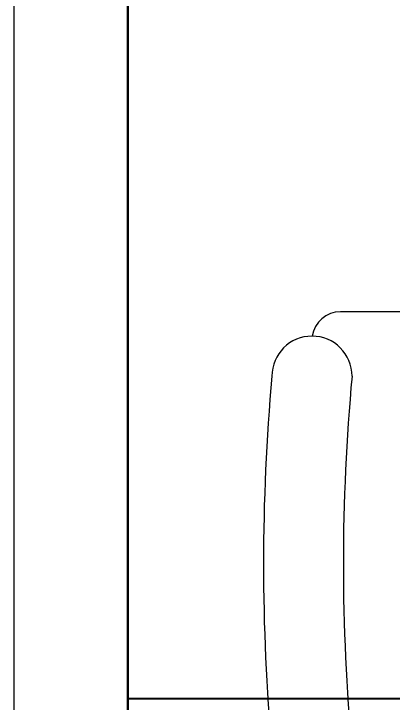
# Model space of a CAD drawing. Extents: x -12260 to 57327, y -29287 to 19916.
# Drawn here: x 34876 to 35208, y -3813 to -3210 of the extents above; entities that cross this region are included whole.
import ezdxf

# ---------------------------------------------------------------- set-up
doc = ezdxf.new("R2010")
doc.units = 0
doc.header["$LTSCALE"] = 0.25
doc.linetypes.add('DASHDOT', pattern=[25.4, 12.7, -6.35, 0, -6.35])
doc.layers.add('01-First Floor$0$FALSE CEILING', color=251, linetype='Continuous')
for name, color, linetype, lineweight in [('01-First Floor$0$LOADING', 253, 'Continuous', 5), ('01-First Floor$0$Walls', 251, 'Continuous', 5), ('E-DIM', 6, 'Continuous', 18), ('E-LITE-CLNG-CNDT', 6, 'DASHDOT', 35)]:
    doc.layers.add(name, color=color, linetype=linetype, lineweight=lineweight)
doc.styles.get("Standard").update_dxf_attribs({"font": 'romans.shx'})
doc.dimstyles.get("Standard").update_dxf_attribs({"dimtxt": 150, "dimasz": 150, "dimexe": 0.18, "dimexo": 0.0625, "dimgap": 0.09, "dimtad": 0, "dimtih": 1, "dimtoh": 1, "dimdec": 0, "dimlfac": 0.1, "dimzin": 0, "dimdsep": 46, "dimtxsty": 'Standard', "dimcen": 0.09, "dimclrd": 6, "dimadec": 0, "dimazin": 0, "dimtfac": 1, "dimtdec": 0, "dimtofl": 0, "dimtmove": 0, "dimatfit": 3, "dimfxl": 1, "dimtolj": 1, "dimtzin": 0, "dimarcsym": 0})

# ---------------------------------------------------------------- blocks, each defined once
blk = doc.blocks.new('01-First Floor$0$GF21018-P')
at = {"color": 0}
blk.add_line((-0.2207, 0.47563), (-0.2207, 0.0675), dxfattribs=at)
for centre, radius, start, end in [((-0.16429, 0.0425), 0.03511, 90, 270), ((0, 1.84674), 1.77674, 264.69456, 275.30527), ((-0.1957, 0.0675), 0.025, 180, 261.47208), ((0, 1.83136), 1.83136, 264.85322, 275.14698)]:
    blk.add_arc(centre, radius, start, end, dxfattribs=at)
blk = doc.blocks.new('01-First Floor')
at = {"layer": '01-First Floor$0$FALSE CEILING', "linetype": 'Continuous'}
blk.add_line((34976, -3810), (38476, -3810), dxfattribs=at)
at = {"layer": '01-First Floor$0$FALSE CEILING'}
blk.add_lwpolyline([(34976, -2810), (38476, -2810), (38476, -6810), (34976, -6810)], close=True, dxfattribs=at)
at = {"layer": '01-First Floor$0$Walls'}
for p, q in [((34876, -2710), (34876, -4480)), ((34976, -2810), (34976, -4480))]:
    blk.add_line(p, q, dxfattribs=at)
at = {"layer": '01-First Floor$0$LOADING', "extrusion": (-7.77426e-06, 2.24021e-05, 1), "xscale": 1000, "yscale": 1000, "zscale": 1000, "rotation": 269.9985892449479}
blk.add_blockref('01-First Floor$0$GF21018-P', (35094.86, -3691.84, -0.48), dxfattribs=at)
blk = doc.blocks.new('*D152')
at = {"layer": 'Defpoints', "color": 0}
for p in [(32596.44, -1810), (33975.97, -4310.02), (34749.2, -4310.02)]:
    blk.add_point(p, dxfattribs=at)
at = {"layer": 'E-DIM', "color": 0, "lineweight": -2, "transparency": 16777216}
for p, q in [((32596.5, -1810), (34749.38, -1810)), ((33976.04, -4310.02), (34749.38, -4310.02))]:
    blk.add_line(p, q, dxfattribs=at)
at = {"layer": 'E-DIM', "color": 6, "lineweight": -2, "transparency": 16777216}
for p, q in [((34749.2, -1960), (34749.2, -2984.92)), ((34749.2, -4160.02), (34749.2, -3135.1))]:
    blk.add_line(p, q, dxfattribs=at)
at = {"layer": 'E-DIM', "color": 6, "transparency": 16777216}
for points in [[(34724.2, -1960), (34774.2, -1960), (34749.2, -1810)], [(34724.2, -4160.02), (34774.2, -4160.02), (34749.2, -4310.02)]]:
    blk.add_solid(points, dxfattribs=at)
at = {"layer": 'E-DIM', "color": 7, "transparency": 16777216, "insert": (34749.2, -3060.01), "char_height": 150, "attachment_point": 5}
blk.add_mtext('\\A1;250', dxfattribs=at)
blk = doc.blocks.new('*D164')
at = {"layer": 'Defpoints', "color": 0}
for p in [(34976, -2810), (35875.99, -3510.01), (34976, -4062.62)]:
    blk.add_point(p, dxfattribs=at)
at = {"layer": 'E-DIM', "color": 0, "lineweight": -2, "transparency": 16777216}
for p, q in [((34976, -2810.06), (34976, -4062.8)), ((35875.99, -3510.07), (35875.99, -4062.8))]:
    blk.add_line(p, q, dxfattribs=at)
at = {"layer": 'E-DIM', "color": 6, "lineweight": -2, "transparency": 16777216}
for p, q in [((35126, -4062.62), (35304.48, -4062.62)), ((35725.99, -4062.62), (35547.51, -4062.62))]:
    blk.add_line(p, q, dxfattribs=at)
at = {"layer": 'E-DIM', "color": 6, "transparency": 16777216}
for points in [[(35126, -4037.62), (35126, -4087.62), (34976, -4062.62)], [(35725.99, -4037.62), (35725.99, -4087.62), (35875.99, -4062.62)]]:
    blk.add_solid(points, dxfattribs=at)
at = {"layer": 'E-DIM', "color": 7, "transparency": 16777216, "insert": (35426, -4062.62), "char_height": 150, "attachment_point": 5}
blk.add_mtext('\\A1;90', dxfattribs=at)

msp = doc.modelspace()

# ---------------------------------------------------------------- block references
at = {"layer": 'E-LITE-CLNG-CNDT'}
msp.add_blockref('01-First Floor', (0, 0), dxfattribs=at)

# ---------------------------------------------------------------- dimensions: what is measured, and where the dimension line sits
at = {"layer": 'E-DIM'}
dim = msp.add_linear_dim(base=(34749.2, -4310.02), p1=(32596.44, -1810), p2=(33975.97, -4310.02), angle=90, dimstyle='Standard', override={"dimclrt": 7}, dxfattribs=at)
dim.commit()
dim.dimension.update_dxf_attribs({"geometry": '*D152', "text_midpoint": (34749.2, -3060.01)})
dim = msp.add_linear_dim(base=(34976, -4062.62), p1=(35875.99, -3510.01), p2=(34976, -2810), dimstyle='Standard', override={"dimclrt": 7}, dxfattribs=at)
dim.commit()
dim.dimension.update_dxf_attribs({"geometry": '*D164', "text_midpoint": (35426, -4062.62)})

doc.saveas('drawing.dxf')
